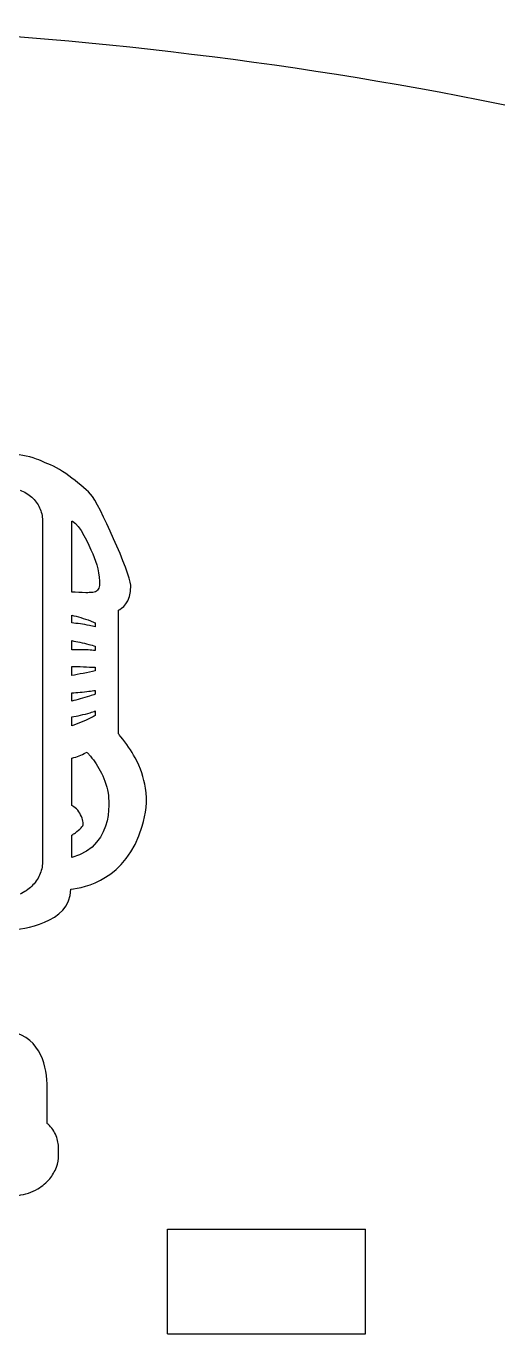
# Model space of a CAD drawing. Header units: millimetres. Extents: x -336 to 378, y -580 to 628.
# Drawn here: x -133.2 to -109.8, y -535.6 to -470.5 of the extents above; entities that cross this region are included whole.
import ezdxf

# ---------------------------------------------------------------- set-up
doc = ezdxf.new("R2010")
doc.units = ezdxf.units.MM
for name, color, linetype, lineweight, true_color in [('Changes', 3, 'Continuous', 25, 0x00ff00), ('Cuts', 1, 'Continuous', 25, 0xff0000), ('Text', 5, 'Continuous', 25, 0x0000ff)]:
    doc.layers.add(name, color=color, linetype=linetype, lineweight=lineweight, true_color=true_color)

msp = doc.modelspace()

# ---------------------------------------------------------------- linework, layer by layer
at = {"layer": 'Changes'}
for p, q in [((-126.213, -535.587), (-126.213, -530.387)), ((-126.213, -530.387), (-116.364, -530.387)), ((-116.364, -535.587), (-116.364, -530.387)), ((-126.213, -535.587), (-116.364, -535.587))]:
    msp.add_line(p, q, dxfattribs=at)
at = {"layer": 'Cuts', "color": 1, "lineweight": 25, "true_color": 0xff0000}
msp.add_open_spline([(-86.468, -481.627), (-100.599, -474.642), (-127.777, -470.544), (-146.307, -470.544)], degree=3, dxfattribs=at)
at = {"layer": 'Text', "color": 5, "lineweight": 25, "true_color": 0x0000ff}
for points in [[(-132.43, -495.135), (-132.43, -495.193), (-132.43, -495.193)], [(-132.43, -495.193), (-132.43, -512.12)], [(-130.975, -498.695), (-130.974, -495.159), (-130.974, -495.159)], [(-130.975, -500.228), (-130.975, -499.842), (-130.975, -499.842)], [(-128.655, -505.747), (-128.655, -499.592)], [(-129.804, -500.227), (-129.804, -500.426)], [(-130.975, -501.566), (-130.975, -501.109), (-130.975, -501.109)], [(-129.804, -501.389), (-129.804, -501.6)], [(-130.975, -502.846), (-130.975, -502.388), (-130.975, -502.388)], [(-129.804, -502.432), (-129.804, -502.617)], [(-130.976, -504.113), (-130.976, -503.704), (-130.976, -503.704)], [(-129.804, -503.583), (-129.804, -503.772)], [(-129.804, -504.604), (-129.804, -504.831)], [(-130.976, -505.346), (-130.976, -504.905), (-130.976, -504.905)], [(-130.976, -509.311), (-130.976, -506.954)], [(-130.978, -511.887), (-130.978, -510.791)], [(-132.2, -525.117), (-132.2, -523.347)], [(-131.628, -526.695), (-131.628, -526.362)]]:
    msp.add_lwpolyline(points, dxfattribs=at)
for points in [[(-132.721, -492.074), (-133.167, -491.915), (-133.643, -491.834), (-134.129, -491.827)], [(-132.291, -492.26), (-132.43, -492.19), (-132.571, -492.127), (-132.721, -492.074)], [(-130.04, -493.822), (-130.569, -493.257), (-131.637, -492.474), (-132.291, -492.26)], [(-133.547, -493.617), (-133.327, -493.701), (-133.131, -493.822), (-132.964, -493.972)], [(-132.964, -493.972), (-132.801, -494.121), (-132.666, -494.3), (-132.575, -494.495)], [(-128.044, -498.345), (-128.079, -497.759), (-129.601, -494.289), (-130.04, -493.822)], [(-132.575, -494.495), (-132.482, -494.693), (-132.43, -494.908), (-132.43, -495.135)], [(-130.974, -495.159), (-130.962, -495.163), (-130.951, -495.168), (-130.939, -495.173)], [(-130.939, -495.173), (-130.551, -495.349), (-130.144, -496.319), (-129.932, -496.788)], [(-129.932, -496.788), (-129.722, -497.253), (-129.596, -497.786), (-129.596, -498.373)], [(-130.275, -498.725), (-130.508, -498.719), (-130.742, -498.709), (-130.975, -498.695)], [(-130.171, -498.722), (-130.205, -498.722), (-130.24, -498.725), (-130.275, -498.725)], [(-130.046, -498.717), (-130.087, -498.721), (-130.13, -498.721), (-130.171, -498.722)], [(-129.92, -498.712), (-129.96, -498.716), (-130.004, -498.716), (-130.046, -498.717)], [(-129.799, -498.679), (-129.838, -498.699), (-129.878, -498.71), (-129.92, -498.712)], [(-129.697, -498.604), (-129.727, -498.636), (-129.762, -498.66), (-129.799, -498.679)], [(-129.625, -498.498), (-129.643, -498.537), (-129.667, -498.574), (-129.697, -498.604)], [(-129.596, -498.373), (-129.597, -498.417), (-129.608, -498.459), (-129.625, -498.498)], [(-128.655, -499.592), (-128.526, -499.509), (-127.987, -499.264), (-128.044, -498.345)], [(-130.975, -499.842), (-130.693, -499.909), (-130.362, -500.001), (-130.043, -500.125)], [(-130.043, -500.125), (-129.962, -500.157), (-129.882, -500.192), (-129.804, -500.227)], [(-130.091, -500.353), (-130.395, -500.289), (-130.707, -500.252), (-130.975, -500.228)], [(-129.804, -500.426), (-129.898, -500.399), (-129.994, -500.374), (-130.091, -500.353)], [(-130.975, -501.109), (-130.719, -501.154), (-130.421, -501.215), (-130.129, -501.293)], [(-130.129, -501.293), (-130.017, -501.323), (-129.91, -501.356), (-129.804, -501.389)], [(-130.151, -501.573), (-130.435, -501.559), (-130.725, -501.561), (-130.975, -501.566)], [(-129.804, -501.6), (-129.916, -501.588), (-130.033, -501.578), (-130.151, -501.573)], [(-130.975, -502.388), (-130.624, -502.398), (-130.178, -502.416), (-129.804, -502.432)], [(-129.804, -502.617), (-130.179, -502.692), (-130.626, -502.781), (-130.975, -502.846)], [(-130.976, -503.704), (-130.72, -503.687), (-130.418, -503.664), (-130.121, -503.628)], [(-130.087, -503.867), (-130.395, -503.966), (-130.713, -504.05), (-130.976, -504.113)], [(-130.121, -503.628), (-130.013, -503.615), (-129.908, -503.598), (-129.804, -503.583)], [(-129.804, -503.772), (-129.897, -503.805), (-129.989, -503.837), (-130.087, -503.867)], [(-130.976, -504.905), (-130.701, -504.856), (-130.375, -504.789), (-130.059, -504.692)], [(-130.059, -504.692), (-129.972, -504.665), (-129.887, -504.636), (-129.804, -504.604)], [(-130, -504.938), (-130.336, -505.11), (-130.69, -505.248), (-130.976, -505.346)], [(-129.804, -504.831), (-129.867, -504.867), (-129.934, -504.904), (-130, -504.938)], [(-128.532, -505.888), (-128.575, -505.839), (-128.615, -505.792), (-128.655, -505.747)], [(-127.823, -506.934), (-128.017, -506.573), (-128.256, -506.222), (-128.532, -505.888)], [(-130.866, -506.925), (-130.625, -506.851), (-130.4, -506.753), (-130.21, -506.657)], [(-130.21, -506.657), (-130.177, -506.696), (-130.14, -506.737), (-130.101, -506.782)], [(-130.976, -506.954), (-130.94, -506.944), (-130.902, -506.935), (-130.866, -506.925)], [(-130.101, -506.782), (-129.931, -506.988), (-129.73, -507.26), (-129.557, -507.583)], [(-127.307, -508.442), (-127.386, -507.938), (-127.558, -507.429), (-127.823, -506.934)], [(-129.557, -507.583), (-129.381, -507.905), (-129.235, -508.279), (-129.171, -508.688)], [(-127.471, -510.343), (-127.28, -509.719), (-127.209, -509.084), (-127.307, -508.442)], [(-129.171, -508.688), (-129.17, -508.688), (-128.704, -511.301), (-130.978, -511.887)], [(-130.87, -509.367), (-130.904, -509.343), (-130.939, -509.325), (-130.976, -509.311)], [(-130.625, -509.618), (-130.695, -509.52), (-130.779, -509.431), (-130.87, -509.367)], [(-130.46, -509.934), (-130.501, -509.827), (-130.557, -509.717), (-130.625, -509.618)], [(-130.4, -510.223), (-130.4, -510.141), (-130.421, -510.039), (-130.46, -509.934)], [(-131.027, -513.47), (-130.319, -513.39), (-128.288, -513.02), (-127.471, -510.343)], [(-130.795, -510.664), (-130.683, -510.579), (-130.584, -510.497), (-130.513, -510.423)], [(-130.513, -510.423), (-130.442, -510.348), (-130.4, -510.279), (-130.4, -510.223)], [(-130.978, -510.791), (-130.975, -510.791), (-130.973, -510.787), (-130.971, -510.785)], [(-130.971, -510.785), (-130.909, -510.746), (-130.851, -510.705), (-130.795, -510.664)], [(-132.43, -512.12), (-132.43, -512.347), (-132.482, -512.568), (-132.575, -512.771)], [(-132.575, -512.771), (-132.666, -512.975), (-132.801, -513.162), (-132.964, -513.323)], [(-133.968, -515.499), (-133.504, -515.459), (-131.027, -515.196), (-131.027, -513.47)], [(-132.964, -513.323), (-133.131, -513.484), (-133.327, -513.62), (-133.547, -513.72)], [(-132.2, -523.347), (-132.19, -522.327), (-132.483, -520.906), (-133.968, -520.553)], [(-132.147, -525.165), (-132.165, -525.15), (-132.183, -525.133), (-132.2, -525.117)], [(-131.752, -525.738), (-131.843, -525.521), (-131.977, -525.328), (-132.147, -525.165)], [(-131.628, -526.362), (-131.628, -526.149), (-131.67, -525.943), (-131.752, -525.738)], [(-131.738, -527.303), (-131.665, -527.104), (-131.628, -526.899), (-131.628, -526.695)], [(-132.072, -527.873), (-131.928, -527.701), (-131.819, -527.511), (-131.738, -527.303)], [(-132.665, -528.372), (-132.433, -528.236), (-132.232, -528.066), (-132.072, -527.873)], [(-133.63, -528.701), (-133.29, -528.657), (-132.958, -528.545), (-132.665, -528.372)]]:
    msp.add_open_spline(points, degree=3, dxfattribs=at)

doc.saveas('drawing.dxf')
